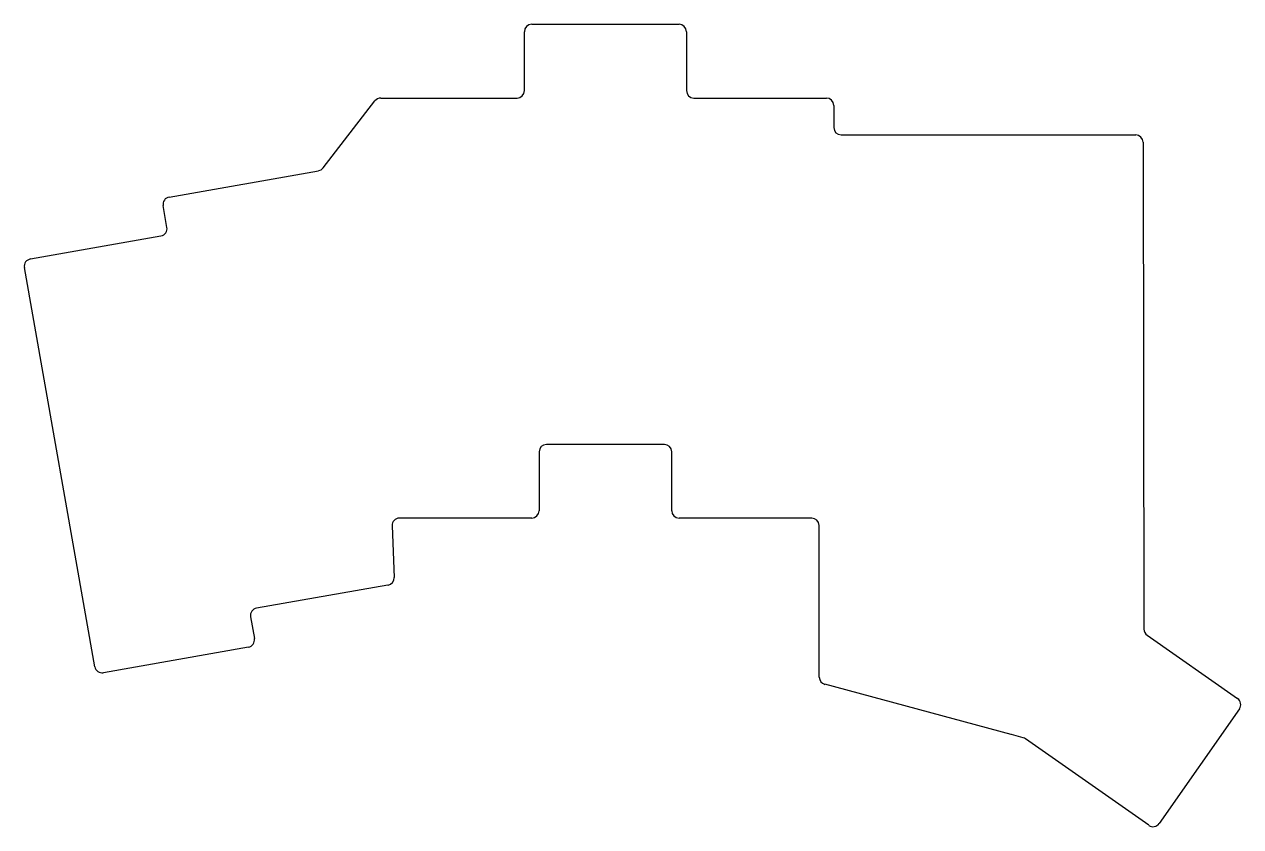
# Model space of a CAD drawing. Header units: millimetres. Extents: x -19 to 146, y -33 to 76.
import ezdxf

# ---------------------------------------------------------------- set-up
doc = ezdxf.new("R2010")
doc.units = ezdxf.units.MM

msp = doc.modelspace()

# ---------------------------------------------------------------- linework, layer by layer
for p, q in [((49.14, 66.89), (49.14, 74.89)), ((50.14, 75.89), (70.14, 75.89)), ((71.14, 74.89), (71.14, 66.89)), ((21.82, 56.41), (28.84, 65.5)), ((29.63, 65.89), (48.14, 65.89)), ((72.14, 65.89), (90.14, 65.89)), ((91.14, 64.89), (91.14, 61.89)), ((92.14, 60.89), (132.14, 60.89)), ((133.14, 59.89), (133.25, -6.17)), ((0.91, 52.45), (21.2, 56.03)), ((0.61, 48.34), (0.09, 51.3)), ((-17.92, 44.06), (-0.2, 47.18)), ((-9.18, -11.27), (-18.73, 42.9)), ((68.14, 18.89), (52.14, 18.89)), ((51.14, 17.89), (51.14, 9.89)), ((69.14, 9.89), (69.14, 17.89)), ((50.14, 8.89), (32.18, 8.89)), ((88.14, 8.89), (70.14, 8.89)), ((31.18, 7.85), (31.45, 0.84)), ((89.17, -12.69), (89.14, 7.89)), ((30.62, -0.18), (12.77, -3.33)), ((11.96, -4.49), (12.48, -7.45)), ((133.68, -6.99), (145.95, -15.58)), ((11.67, -8.6), (-8.02, -12.08)), ((115.24, -20.44), (89.91, -13.65)), ((146.2, -16.98), (135.3, -32.54)), ((116.87, -20.92), (115.26, -20.45)), ((133.91, -32.78), (117.17, -21.06))]:
    msp.add_line(p, q)
for centre, start, end in [((50.14, 74.89), 90, 180), ((70.14, 74.89), 0, 90), ((48.14, 66.89), 270, 0), ((72.14, 66.89), 180, 270), ((29.63, 64.89), 90, 142.3314), ((90.14, 64.89), 0, 90), ((92.14, 61.89), 180, 270), ((132.14, 59.89), 0.0963, 90), ((21.03, 57.02), 280, 322.3314), ((1.08, 51.47), 100, 190), ((-0.37, 48.17), 280, 10), ((-17.75, 43.07), 100, 190), ((52.14, 17.89), 90, 180), ((68.14, 17.89), 0, 90), ((32.18, 7.89), 90, 182.2019), ((50.14, 9.89), 270, 0), ((70.14, 9.89), 180, 270), ((88.14, 7.89), 0.0711, 90), ((30.45, 0.8), 280, 2.2019), ((12.95, -4.32), 100, 190), ((134.25, -6.17), 180.0963, 235), ((11.5, -7.62), 280, 10), ((-8.2, -11.09), 190, 280), ((90.17, -12.69), 180.0711, 255), ((145.38, -16.4), 325, 55), ((114.98, -21.41), 73.5969, 75), ((116.59, -21.88), 55, 73.5969), ((134.48, -31.97), 235, 325)]:
    msp.add_arc(centre, 1, start, end)

doc.saveas('drawing.dxf')
